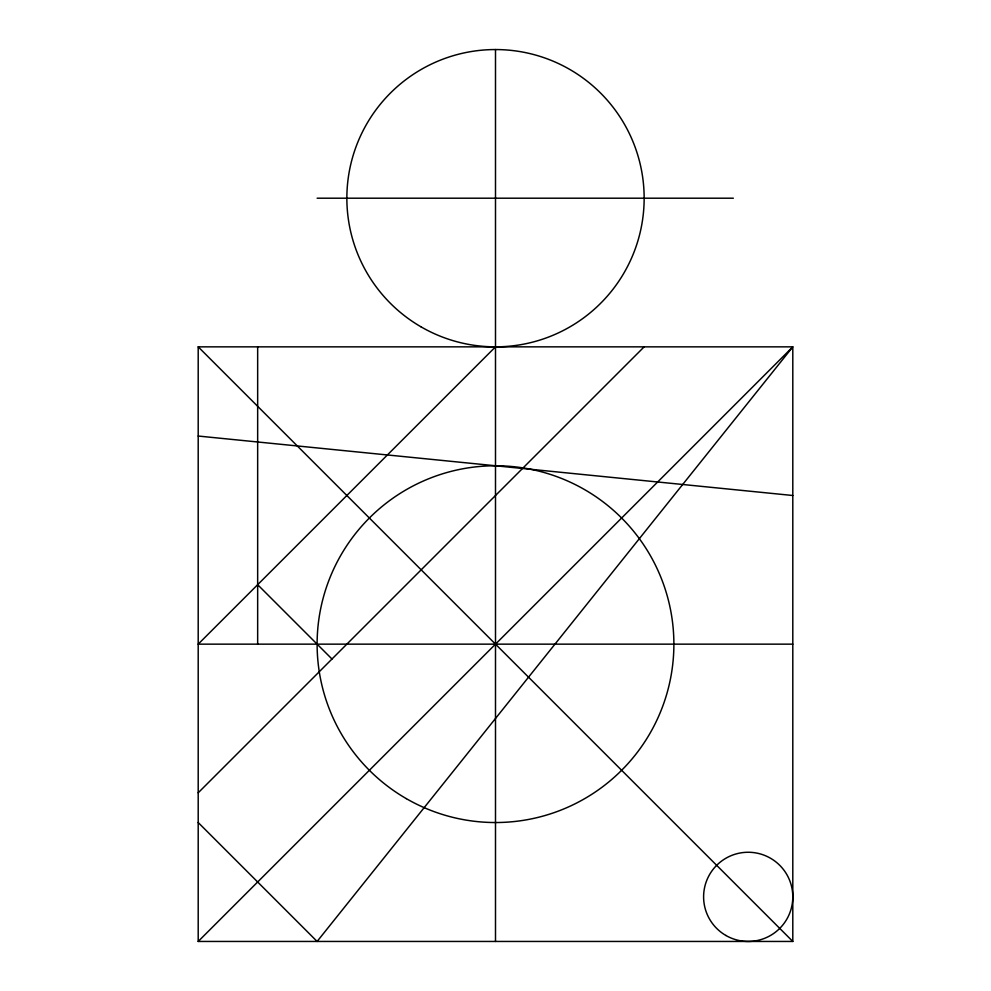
<?xml version="1.0" encoding="UTF-8"?>
<svg xmlns="http://www.w3.org/2000/svg" width="991" height="991" viewBox="0 0 991 991"><rect width="100%" height="100%" fill="white"/><g stroke="black" fill="none" stroke-linecap="round" stroke-linejoin="round"><path stroke-width="1.49" d="M495.5 346.85L198.2 644.15L792.8 644.15M198.2 792.8L644.15 346.85M198.2 941.45L792.8 346.85L198.2 346.85L198.2 941.45L792.8 941.45L792.8 346.85L317.12 941.45L198.2 822.53M317.12 198.2L733.34 198.2M198.2 436.04L792.8 495.5M198.2 346.85L792.8 941.45M257.66 584.69L331.985 659.015M495.5 49.55L495.5 941.45M257.66 346.85L257.66 644.15M421.175 326.931A148.65 148.65 0 0 0 644.15 198.2A148.65 148.65 0 0 0 421.175 69.469A148.65 148.65 0 0 0 421.175 326.931M406.31 798.635A178.38 178.38 0 0 0 673.88 644.15A178.38 178.38 0 0 0 406.31 489.665A178.38 178.38 0 0 0 406.31 798.635M725.908 935.479A44.595 44.595 0 0 0 792.8 896.855A44.595 44.595 0 0 0 725.908 858.231A44.595 44.595 0 0 0 725.908 935.479"/></g></svg>
